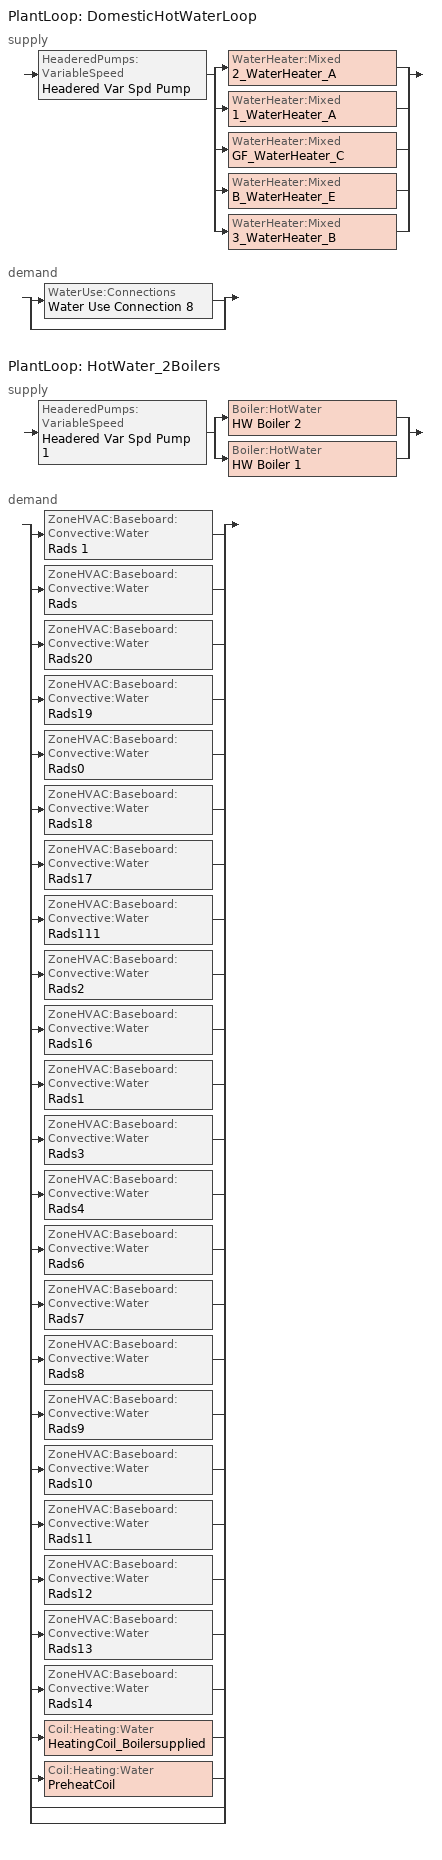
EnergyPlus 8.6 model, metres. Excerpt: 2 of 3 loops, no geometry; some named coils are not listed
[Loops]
PlantLoop 'DomesticHotWaterLoop'
 supply: HeaderedPumps:VariableSpeed 'Headered Var Spd Pump' > split
  | WaterHeater:Mixed '2_WaterHeater_A'
  | WaterHeater:Mixed '1_WaterHeater_A'
  | WaterHeater:Mixed 'GF_WaterHeater_C'
  | WaterHeater:Mixed 'B_WaterHeater_E'
  | WaterHeater:Mixed '3_WaterHeater_B'
 demand: split
  | WaterUse:Connections 'Water Use Connection 8'
  | bypass
PlantLoop 'HotWater_2Boilers'
 supply: HeaderedPumps:VariableSpeed 'Headered Var Spd Pump 1' > split
  | Boiler:HotWater 'HW Boiler 2'
  | Boiler:HotWater 'HW Boiler 1'
 demand: split
  | ZoneHVAC:Baseboard:Convective:Water 'Rads 1'
  | ZoneHVAC:Baseboard:Convective:Water 'Rads'
  | ZoneHVAC:Baseboard:Convective:Water 'Rads20'
  | ZoneHVAC:Baseboard:Convective:Water 'Rads19'
  | ZoneHVAC:Baseboard:Convective:Water 'Rads0'
  | ZoneHVAC:Baseboard:Convective:Water 'Rads18'
  | ZoneHVAC:Baseboard:Convective:Water 'Rads17'
  | ZoneHVAC:Baseboard:Convective:Water 'Rads111'
  | ZoneHVAC:Baseboard:Convective:Water 'Rads2'
  | ZoneHVAC:Baseboard:Convective:Water 'Rads16'
  | ZoneHVAC:Baseboard:Convective:Water 'Rads1'
  | ZoneHVAC:Baseboard:Convective:Water 'Rads3'
  | ZoneHVAC:Baseboard:Convective:Water 'Rads4'
  | ZoneHVAC:Baseboard:Convective:Water 'Rads6'
  | ZoneHVAC:Baseboard:Convective:Water 'Rads7'
  | ZoneHVAC:Baseboard:Convective:Water 'Rads8'
  | ZoneHVAC:Baseboard:Convective:Water 'Rads9'
  | ZoneHVAC:Baseboard:Convective:Water 'Rads10'
  | ZoneHVAC:Baseboard:Convective:Water 'Rads11'
  | ZoneHVAC:Baseboard:Convective:Water 'Rads12'
  | ZoneHVAC:Baseboard:Convective:Water 'Rads13'
  | ZoneHVAC:Baseboard:Convective:Water 'Rads14'
  | Coil:Heating:Water 'HeatingCoil_Boilersupplied'
  | Coil:Heating:Water 'PreheatCoil'
  | bypass
  | bypass
[ZoneControl:Thermostat] Control Object Type 1=ThermostatSetpoint:DualSetpoint
Name | Zone or ZoneList | Control Type Schedule | Control Name 1
1_Corridor Thermostat | 1_Corridor | 1_Corridor Thermostat Schedule | Thermostat Setpoint Dual Setpoint 1
1_StairsBack Thermostat | 1_StairsBack | 1_StairsBack Thermostat Schedule | Thermostat Setpoint Dual Setpoint 4
1_Toilets Thermostat | 1_Toilets | 1_Toilets Thermostat Schedule | Thermostat Setpoint Dual Setpoint 6
2_Toilets Thermostat | 2_Toilets | 2_Toilets Thermostat Schedule | Thermostat Setpoint Dual Setpoint 9
3_Toilets Thermostat | 3_Toilets | 3_Toilets Thermostat Schedule | Thermostat Setpoint Dual Setpoint 12
B_Toilets Thermostat | B_Toilets | B_Toilets Thermostat Schedule | Thermostat Setpoint Dual Setpoint 20
B_ToiletShowers Thermostat | B_ToiletShowers | B_ToiletShowers Thermostat Schedule | Thermostat Setpoint Dual Setpoint 19
GF_Corridor Thermostat | GF_Corridor | GF_Corridor Thermostat Schedule | Thermostat Setpoint Dual Setpoint 23
GF_CorridorExitBack Thermostat | GF_CorridorExitBack | GF_CorridorExitBack Thermostat Schedule | Thermostat Setpoint Dual Setpoint 24
GF_Entrance Thermostat | GF_Entrance | GF_Entrance Thermostat Schedule | Thermostat Setpoint Dual Setpoint 25
GF_Toilet Thermostat | GF_Toilet | GF_Toilet Thermostat Schedule | Thermostat Setpoint Dual Setpoint 32
[ThermostatSetpoint:DualSetpoint]
Name | Heating Setpoint Temperature Schedule | Cooling Setpoint Temperature Schedule
Thermostat Setpoint Dual Setpoint 1; Thermostat Setpoint Dual Setpoint 4; Thermostat Setpoint Dual Setpoint 23; Thermostat Setpoint Dual Setpoint 24 | Circulation_Heating | Circulation_Cooling
Thermostat Setpoint Dual Setpoint 6; Thermostat Setpoint Dual Setpoint 9; Thermostat Setpoint Dual Setpoint 12; Thermostat Setpoint Dual Setpoint 20; Thermostat Setpoint Dual Setpoint 19; Thermostat Setpoint Dual Setpoint 32 | Toilets_Heating | Toilets_Cooling
Thermostat Setpoint Dual Setpoint 25 | Office_Heating | Office_Cooling
[ZoneHVAC:Baseboard:Convective:Water] Availability Schedule=Office_SystemsSched; Heating Design Capacity Method=HeatingDesignCapacity; Heating Design Capacity {W}=Autosize; Heating Design Capacity Per Floor Area {W/m2}=0; Fraction of Autosized Heating Design Capacity=0.8; U-Factor Times Area Value {W/K}=Autosize; Maximum Water Flow Rate {m3/s}=Autosize; Convergence Tolerance=0.001
Rads 1; Rads20; Rads19; Rads; Rads0; Rads18; Rads17; Rads1; Rads16; Rads2; Rads111; Rads4; Rads3; Rads6; Rads7; Rads8; Rads9; Rads10; Rads11; Rads12; Rads13; Rads14
[Zone equipment]
1_Corridor: Rads 1
1_StairsBack: Rads
1_Toilets: Rads0, 1_ToiletExhaust
2_Toilets: Rads1, 2_ToiletExhaust
3_Toilets: Rads2, Zone Exhaust Fan
B_Toilets: Rads4
B_ToiletShowers: Rads3, Zone Exhaust Fan 2
GF_Corridor: Rads6
GF_CorridorExitBack: Rads7
GF_Entrance: Rads8
GF_Toilet: Rads14, Zone Exhaust Fan 3
[Sizing:Zone] Zone Cooling Design Supply Air Temperature Input Method=SupplyAirTemperature; Zone Cooling Design Supply Air Temperature {C}=14; Zone Cooling Design Supply Air Temperature Difference {deltaC}=11.11; Zone Heating Design Supply Air Temperature Input Method=SupplyAirTemperature; Zone Heating Design Supply Air Temperature {C}=40; Zone Heating Design Supply Air Temperature Difference {deltaC}=11.11; Zone Cooling Design Supply Air Humidity Ratio {kgWater/kgDryAir}=0.0085; Zone Heating Design Supply Air Humidity Ratio {kgWater/kgDryAir}=0.008; Cooling Design Air Flow Method=DesignDay; Cooling Design Air Flow Rate {m3/s}=0; Cooling Minimum Air Flow per Zone Floor Area {m3/s-m2}=0.000762; Cooling Minimum Air Flow {m3/s}=0; Cooling Minimum Air Flow Fraction=0; Heating Design Air Flow Method=DesignDay; Heating Design Air Flow Rate {m3/s}=0; Heating Maximum Air Flow per Zone Floor Area {m3/s-m2}=0.002032; Heating Maximum Air Flow {m3/s}=0.141576; Heating Maximum Air Flow Fraction=0.3; Account for Dedicated Outdoor Air System=No
Name | Design Specification Outdoor Air Object | Design Specification Zone Air Distribution Object
1_Corridor | Circulation_DesignOutdoorAir | 1_Corridor Design Spec Zone Air Dist
1_StairsBack | Circulation_DesignOutdoorAir | 1_StairsBack Design Spec Zone Air Dist
1_Toilets | Toilet_DesignOutdoorAir | 1_Toilets Design Spec Zone Air Dist
2_Toilets | Toilet_DesignOutdoorAir | 2_Toilets Design Spec Zone Air Dist
3_Toilets | Toilet_DesignOutdoorAir | 3_Toilets Design Spec Zone Air Dist
B_Toilets | Toilet_DesignOutdoorAir | B_Toilets Design Spec Zone Air Dist
B_ToiletShowers | Toilet_DesignOutdoorAir | B_ToiletShowers Design Spec Zone Air Dist
GF_Corridor | Circulation_DesignOutdoorAir | GF_Corridor Design Spec Zone Air Dist
GF_CorridorExitBack | Circulation_DesignOutdoorAir | GF_CorridorExitBack Design Spec Zone Air Dist
GF_Entrance | Circulation_DesignOutdoorAir | GF_Entrance Design Spec Zone Air Dist
GF_Toilet | Toilet_DesignOutdoorAir | GF_Toilet Design Spec Zone Air Dist
[DesignSpecification:ZoneAirDistribution] Zone Air Distribution Effectiveness in Cooling Mode=1; Zone Air Distribution Effectiveness in Heating Mode=1
1_Corridor Design Spec Zone Air Dist; 1_StairsBack Design Spec Zone Air Dist; 1_Toilets Design Spec Zone Air Dist; 2_Toilets Design Spec Zone Air Dist; 3_Toilets Design Spec Zone Air Dist; B_Toilets Design Spec Zone Air Dist; B_ToiletShowers Design Spec Zone Air Dist; GF_Corridor Design Spec Zone Air Dist; GF_CorridorExitBack Design Spec Zone Air Dist; GF_Entrance Design Spec Zone Air Dist; GF_Toilet Design Spec Zone Air Dist
[DesignSpecification:OutdoorAir] Outdoor Air Method=Sum; Outdoor Air Flow per Person {m3/s-person}=0; Outdoor Air Flow per Zone Floor Area {m3/s-m2}=0; Outdoor Air Flow per Zone {m3/s}=0.01; Outdoor Air Flow Air Changes per Hour {1/hr}=0
Circulation_DesignOutdoorAir; Toilet_DesignOutdoorAir
[Fan:ZoneExhaust] Availability Schedule=AHU_SupplyAirSched; Fan Total Efficiency=0.6; Pressure Rise {Pa}=80; Flow Fraction Schedule=Office_OccSched; System Availability Manager Coupling Mode=Decoupled
Name | Maximum Flow Rate {m3/s}
1_ToiletExhaust; 2_ToiletExhaust | 0.146
Zone Exhaust Fan | 0.088
Zone Exhaust Fan 2 | 0.144
Zone Exhaust Fan 3 | 0.214
[SetpointManager:Scheduled] Control Variable=Temperature
Name | Schedule | Setpoint Node or NodeList
Scheduled HW Temp 2 | HWtemp_Boiler | HotWater Temp Boiler1
Scheduled HW Temp 3 | HWtemp_Boiler | HotWater Temp Boiler2
Setpoint Manager Scheduled 2 | HWtemp_Boiler
Scheduled HW Temp | WH_setpointtemp
[PlantLoop] Fluid Type=Water; Maximum Loop Flow Rate {m3/s}=Autosize; Plant Loop Volume {m3}=Autocalculate; Load Distribution Scheme=Optimal
Name | Plant Equipment Operation Scheme | Maximum Loop Temperature {C} | Minimum Loop Temperature {C} | Minimum Loop Flow Rate {m3/s}
DomesticHotWaterLoop | DomesticHotWaterLoop Operation Schemes | 100 | 0 | 0
HotWater_2Boilers | HotWater_2Boilers Operation Schemes | 90 | 40 | 0.00096
[Sizing:Plant] Loop Type=Heating; Design Loop Exit Temperature {C}=82; Loop Design Temperature Difference {deltaC}=11; Sizing Option=NonCoincident; Zone Timesteps in Averaging Window=1; Coincident Sizing Factor Mode=None
DomesticHotWaterLoop; HotWater_2Boilers
[HeaderedPumps:VariableSpeed] Total Design Flow Rate {m3/s}=Autosize; Flow Sequencing Control Scheme=Sequential; Design Pump Head {Pa}=179352; Design Power Consumption {W}=Autosize; Motor Efficiency=0.9; Fraction of Motor Inefficiencies to Fluid Stream=0; Coefficient 1 of the Part Load Performance Curve=0; Coefficient 2 of the Part Load Performance Curve=1; Coefficient 3 of the Part Load Performance Curve=0; Coefficient 4 of the Part Load Performance Curve=0; Minimum Flow Rate Fraction=0; Pump Control Type=Intermittent; Skin Loss Radiative Fraction=0.1
Name | Number of Pumps in Bank | Pump Flow Rate Schedule | Zone
Headered Var Spd Pump | 3 | Office_OccSched | B_PlantRoom
Headered Var Spd Pump 1 | 2
[WaterHeater:Mixed] Setpoint Temperature Schedule=WH_setpointtemp; Deadband Temperature Difference {deltaC}=2; Maximum Temperature Limit {C}=60; Heater Control Type=Cycle; Heater Maximum Capacity {W}=3000; Heater Ignition Minimum Flow Rate {m3/s}=0; Heater Ignition Delay {s}=0; Heater Fuel Type=Electricity; Heater Thermal Efficiency=0.8; Off Cycle Parasitic Fuel Consumption Rate {W}=20; Off Cycle Parasitic Fuel Type=Electricity; Off Cycle Parasitic Heat Fraction to Tank=0.8; On Cycle Parasitic Fuel Consumption Rate {W}=0; On Cycle Parasitic Fuel Type=Electricity; On Cycle Parasitic Heat Fraction to Tank=0; Ambient Temperature Indicator=Zone; Off Cycle Loss Coefficient to Ambient Temperature {W/K}=6; Off Cycle Loss Fraction to Zone=1; On Cycle Loss Coefficient to Ambient Temperature {W/K}=6; On Cycle Loss Fraction to Zone=1; Cold Water Supply Temperature Schedule=CWS_temp; Use Side Effectiveness=1; Source Side Effectiveness=1; Use Side Design Flow Rate {m3/s}=Autosize; Source Side Design Flow Rate {m3/s}=Autosize; Indirect Water Heating Recovery Time {hr}=1.5
Name | Tank Volume {m3} | Ambient Temperature Schedule | Ambient Temperature Zone | Use Flow Rate Fraction Schedule | Peak Use Flow Rate {m3/s} | Heater Minimum Capacity {W}
2_WaterHeater_A | 0.002 | WH_ambienttemp | GF_Entrance | Office_OccSched
1_WaterHeater_A | 0.002 | WH_ambienttemp | GF_Entrance | Office_OccSched | 0
GF_WaterHeater_C | 0.0505 | WH_ambienttemp | GF_Entrance | Office_OccSched
B_WaterHeater_E | 0.01 | WH_ambienttemp | GF_Entrance | Shower_OccSched |  | 0
3_WaterHeater_B | 0.002 | Water Heater Ambient Temperature | 3_ToiletStorage | Office_OccSched |  | 0
[WaterUse:Connections]
Water Use Connection 8: Water Use Equipment Name 1=Fixture_Offices_1; Water Use Equipment Name 2=Fixture_Offices_2; Water Use Equipment Name 3=Fixture_Lobby; Water Use Equipment Name 4=Fixture_ToiletShower; Water Use Equipment Name 5=Fixture_Kitchen; Water Use Equipment Name 6=Fixture_Offices_3
[WaterUse:Equipment]
Name | Peak Flow Rate {m3/s} | Flow Rate Fraction Schedule | Target Temperature Schedule | Zone
Fixture_Offices_1 | 2e-005 | EWH_Fraction | WH_setpointtemp | 1_Office
Fixture_Offices_2 | 2e-005 | EWH_Fraction | WH_setpointtemp | 2_Office
Fixture_Lobby | 2e-005 | EWH_Fraction | WH_setpointtemp | GF_LobbyPresentation
Fixture_ToiletShower | 6.3e-005 | EWH_Shower_Fraction | WH_Showertemp | B_ToiletShowers
Fixture_Kitchen | 2e-005 | EWH_Kitchen_Fraction | WH_setpointtemp | B_Canteen
Fixture_Offices_3 | 2e-005 | EWH_Fraction | WH_setpointtemp | 1_Corridor
[PlantEquipmentOperationSchemes] Control Scheme Object Type 1=PlantEquipmentOperation:HeatingLoad; Control Scheme Schedule Name 1=Always On Discrete
Name | Control Scheme Name 1 | Control Scheme Object Type 2 | Control Scheme Name 2 | Control Scheme Schedule Name 2
DomesticHotWaterLoop Operation Schemes | DomesticHotWaterLoop Heating Operation Scheme
HotWater_2Boilers Operation Schemes | HotWater_2Boilers Heating Operation Scheme | PlantEquipmentOperation:ComponentSetpoint | HotWater_2Boilers Setpoint Operation Scheme | Always On Discrete
[PlantEquipmentOperation:HeatingLoad] Load Range Lower Limit 1 {W}=0; Load Range Upper Limit 1 {W}=1000000000
Name | Range Equipment List Name 1
DomesticHotWaterLoop Heating Operation Scheme | DomesticHotWaterLoop Heating Equipment List
HotWater_2Boilers Heating Operation Scheme | HotWater_2Boilers Heating Equipment List
[PlantEquipmentList]
DomesticHotWaterLoop Heating Equipment List: WaterHeater:Mixed, 2_WaterHeater_A, WaterHeater:Mixed, 1_WaterHeater_A, WaterHeater:Mixed, GF_WaterHeater_C, WaterHeater:Mixed, B_WaterHeater_E, WaterHeater:Mixed, 3_WaterHeater_B
HotWater_2Boilers Heating Equipment List: Boiler:HotWater, HW Boiler 2, Boiler:HotWater, HW Boiler 1
[Boiler:HotWater] Fuel Type=NaturalGas; Nominal Capacity {W}=247000; Nominal Thermal Efficiency=0.8587; Efficiency Curve Temperature Evaluation Variable=LeavingBoiler; Design Water Outlet Temperature {C}=82; Design Water Flow Rate {m3/s}=Autosize; Minimum Part Load Ratio=0; Maximum Part Load Ratio=1; Optimum Part Load Ratio=1; Water Outlet Upper Temperature Limit {C}=99; Boiler Flow Mode=NotModulated; Parasitic Electric Load {W}=0; Sizing Factor=1
Name | Normalized Boiler Efficiency Curve
HW Boiler 2 | Boiler Efficiency 1
HW Boiler 1 | Boiler Efficiency
[PlantEquipmentOperation:ComponentSetpoint]
HotWater_2Boilers Setpoint Operation Scheme: Equipment Object Type 1=Boiler:HotWater; Equipment Name 1=HW Boiler 2; Component Flow Rate 1 {m3/s}=Autosize; Operation Type 1=Heating; Equipment Object Type 2=Boiler:HotWater; Equipment Name 2=HW Boiler 1; Component Flow Rate 2 {m3/s}=Autosize; Operation Type 2=Heating
[Schedule:Day:Interval]
Schedule Day 150; Schedule Day 136: No, 05:00, 12, 19:00, 20, 24:00, 12
Schedule Day 154: No, 05:00, 100, 19:00, 23, 24:00, 100
Schedule Day 178: No, 05:00, 0, 18:00, 1, 24:00, 0
Schedule Day 144: No, 05:00, 12, 19:00, 22, 24:00, 12
Schedule Day 152: No, 05:00, 100, 19:00, 24, 24:00, 100
Schedule Day 158: No, 05:00, 100, 19:00, 25, 24:00, 100
Schedule Day 188: No, 07:00, 0, 19:00, 1, 24:00, 0
Schedule Day 61: No, 07:00, 0, 08:00, 0.25, 09:00, 0.5, 17:00, 1, 18:00, 0.5, 19:00, 0.25, 24:00, 0
Deck Temperature Default 1: No, 24:00, 10
Deck Temperature Summer Design Day 1; Deck Temperature Winter Design Day 1: No, 24:00, 12.8
Hot Water Temperature Default; Hot Water Temperature Summer Design Day; Hot Water Temperature Winter Design Day: No, 24:00, 82
Schedule Day 170: No, 07:00, 0, 08:00, 0.25, 09:00, 0.5, 17:00, 0.799357, 18:00, 0.5, 19:00, 0.25, 24:00, 0
Schedule Day 172: No, 07:00, 0, 08:00, 0.25, 18:00, 0.334967, 19:00, 0.25, 24:00, 0
Schedule Day 174: No, 11:00, 0, 15:00, 0.699036, 24:00, 0
Schedule Day 176: No, 06:00, 0, 07:00, 0.25, 09:00, 1, 10:00, 0.25, 11:00, 0, 12:00, 0.25, 14:00, 1, 15:00, 0.5, 24:00, 0
Water Heater Ambient Temperature Default; Water Heater Ambient Temperature Default 1: No, 24:00, 22
Water Heater Setpoint Temperature Default: No, 24:00, 60
Water Heater Setpoint Temperature Default 1: No, 24:00, 35
[Schedule:Week:Daily]
Schedule:Week:Daily {65eda154-8151-4a58-839f-f6c012b2d7ee}: Schedule Day 150, Schedule Day 150, Schedule Day 150, Schedule Day 150, Schedule Day 150, Schedule Day 150, Schedule Day 150, Schedule Day 150, Schedule Day 150, Schedule Day 150, Schedule Day 150, Schedule Day 150
Schedule:Week:Daily {24b81b43-b4f4-4003-b32f-b56a5e45b9c5}: Schedule Day 154, Schedule Day 154, Schedule Day 154, Schedule Day 154, Schedule Day 154, Schedule Day 154, Schedule Day 154, Schedule Day 154, Schedule Day 154, Schedule Day 154, Schedule Day 154, Schedule Day 154
Schedule:Week:Daily {8c89f2cb-dfe9-41a3-a102-13be09adca11}: Schedule Day 178, Schedule Day 178, Schedule Day 178, Schedule Day 178, Schedule Day 178, Schedule Day 178, Schedule Day 178, Schedule Day 178, Schedule Day 178, Schedule Day 178, Schedule Day 178, Schedule Day 178
Schedule:Week:Daily {c86ed5ad-3f2b-4f50-8ee5-7327ea01fecc}: Schedule Day 144, Schedule Day 144, Schedule Day 144, Schedule Day 144, Schedule Day 144, Schedule Day 144, Schedule Day 144, Schedule Day 144, Schedule Day 144, Schedule Day 144, Schedule Day 144, Schedule Day 144
Schedule:Week:Daily {a0520351-00d6-4d6b-b5bc-b10a0738a5a3}: Schedule Day 152, Schedule Day 152, Schedule Day 152, Schedule Day 152, Schedule Day 152, Schedule Day 152, Schedule Day 152, Schedule Day 152, Schedule Day 152, Schedule Day 152, Schedule Day 152, Schedule Day 152
Schedule:Week:Daily {5c29bfed-ff09-418e-addc-0a41345c5372}: Schedule Day 136, Schedule Day 136, Schedule Day 136, Schedule Day 136, Schedule Day 136, Schedule Day 136, Schedule Day 136, Schedule Day 136, Schedule Day 136, Schedule Day 136, Schedule Day 136, Schedule Day 136
Schedule:Week:Daily {96f22cda-fd20-4084-a6e5-1c74f155ca58}: Schedule Day 158, Schedule Day 158, Schedule Day 158, Schedule Day 158, Schedule Day 158, Schedule Day 158, Schedule Day 158, Schedule Day 158, Schedule Day 158, Schedule Day 158, Schedule Day 158, Schedule Day 158
Schedule:Week:Daily {931e8c10-5023-4caa-a942-be9db2bbe795}: Schedule Day 188, Schedule Day 188, Schedule Day 188, Schedule Day 188, Schedule Day 188, Schedule Day 188, Schedule Day 188, Schedule Day 188, Schedule Day 188, Schedule Day 188, Schedule Day 188, Schedule Day 188
Schedule:Week:Daily {2910e648-fb75-4ff4-996f-2c3aa2e41e1f}: Schedule Day 61, Schedule Day 61, Schedule Day 61, Schedule Day 61, Schedule Day 61, Schedule Day 61, Schedule Day 61, Schedule Day 61, Schedule Day 61, Schedule Day 61, Schedule Day 61, Schedule Day 61
Schedule:Week:Daily {d5190bbf-bdf1-4e53-8e0a-68be2ac982af}: Deck Temperature Default 1, Deck Temperature Default 1, Deck Temperature Default 1, Deck Temperature Default 1, Deck Temperature Default 1, Deck Temperature Default 1, Deck Temperature Default 1, Deck Temperature Default 1, Deck Temperature Summer Design Day 1, Deck Temperature Winter Design Day 1, Deck Temperature Default 1, Deck Temperature Default 1
Schedule:Week:Daily {1f474fdf-2ac8-444b-ad2f-ebe5ca4ec308}: Schedule Day 170, Schedule Day 170, Schedule Day 170, Schedule Day 170, Schedule Day 170, Schedule Day 170, Schedule Day 170, Schedule Day 170, Schedule Day 170, Schedule Day 170, Schedule Day 170, Schedule Day 170
Schedule:Week:Daily {44d1817f-46c3-4318-8d05-b5fbd6e3768e}: Schedule Day 174, Schedule Day 174, Schedule Day 174, Schedule Day 174, Schedule Day 174, Schedule Day 174, Schedule Day 174, Schedule Day 174, Schedule Day 174, Schedule Day 174, Schedule Day 174, Schedule Day 174
Schedule:Week:Daily {0570b6c6-e438-49dd-a686-7df602d2a862}: Schedule Day 172, Schedule Day 172, Schedule Day 172, Schedule Day 172, Schedule Day 172, Schedule Day 172, Schedule Day 172, Schedule Day 172, Schedule Day 172, Schedule Day 172, Schedule Day 172, Schedule Day 172
Schedule:Week:Daily {62afebfa-6fdf-43a5-9e2d-220054a4dddb}: Hot Water Temperature Default, Hot Water Temperature Default, Hot Water Temperature Default, Hot Water Temperature Default, Hot Water Temperature Default, Hot Water Temperature Default, Hot Water Temperature Default, Hot Water Temperature Default, Hot Water Temperature Summer Design Day, Hot Water Temperature Winter Design Day, Hot Water Temperature Default, Hot Water Temperature Default
Schedule:Week:Daily {d707e1b2-bdab-4845-96ee-243760d4e580}: Schedule Day 176, Schedule Day 176, Schedule Day 176, Schedule Day 176, Schedule Day 176, Schedule Day 176, Schedule Day 176, Schedule Day 176, Schedule Day 176, Schedule Day 176, Schedule Day 176, Schedule Day 176
Schedule:Week:Daily {cef06b38-51cd-4466-90b2-1a2afab7705b}: Water Heater Ambient Temperature Default 1, Water Heater Ambient Temperature Default 1, Water Heater Ambient Temperature Default 1, Water Heater Ambient Temperature Default 1, Water Heater Ambient Temperature Default 1, Water Heater Ambient Temperature Default 1, Water Heater Ambient Temperature Default 1, Water Heater Ambient Temperature Default 1, Water Heater Ambient Temperature Default 1, Water Heater Ambient Temperature Default 1, Water Heater Ambient Temperature Default 1, Water Heater Ambient Temperature Default 1
Schedule:Week:Daily {7ffc292e-c430-43d8-8bd8-36357e364faa}: Water Heater Ambient Temperature Default, Water Heater Ambient Temperature Default, Water Heater Ambient Temperature Default, Water Heater Ambient Temperature Default, Water Heater Ambient Temperature Default, Water Heater Ambient Temperature Default, Water Heater Ambient Temperature Default, Water Heater Ambient Temperature Default, Water Heater Ambient Temperature Default, Water Heater Ambient Temperature Default, Water Heater Ambient Temperature Default, Water Heater Ambient Temperature Default
Schedule:Week:Daily {c561f974-a786-4055-bbd2-f51dd97501ba}: Water Heater Setpoint Temperature Default, Water Heater Setpoint Temperature Default, Water Heater Setpoint Temperature Default, Water Heater Setpoint Temperature Default, Water Heater Setpoint Temperature Default, Water Heater Setpoint Temperature Default, Water Heater Setpoint Temperature Default, Water Heater Setpoint Temperature Default, Water Heater Setpoint Temperature Default, Water Heater Setpoint Temperature Default, Water Heater Setpoint Temperature Default, Water Heater Setpoint Temperature Default
Schedule:Week:Daily {1009fa17-e2e6-4a58-9c06-dd78fd9ab188}: Water Heater Setpoint Temperature Default 1, Water Heater Setpoint Temperature Default 1, Water Heater Setpoint Temperature Default 1, Water Heater Setpoint Temperature Default 1, Water Heater Setpoint Temperature Default 1, Water Heater Setpoint Temperature Default 1, Water Heater Setpoint Temperature Default 1, Water Heater Setpoint Temperature Default 1, Water Heater Setpoint Temperature Default 1, Water Heater Setpoint Temperature Default 1, Water Heater Setpoint Temperature Default 1, Water Heater Setpoint Temperature Default 1
[Schedule:Year]
Circulation_Heating: Schedule:Week:Daily {65eda154-8151-4a58-839f-f6c012b2d7ee}, 1, 1, 12, 31
Circulation_Cooling: Schedule:Week:Daily {24b81b43-b4f4-4003-b32f-b56a5e45b9c5}, 1, 1, 12, 31
Office_SystemsSched: Schedule:Week:Daily {8c89f2cb-dfe9-41a3-a102-13be09adca11}, 1, 1, 12, 31
Office_Heating: Schedule:Week:Daily {c86ed5ad-3f2b-4f50-8ee5-7327ea01fecc}, 1, 1, 12, 31
Office_Cooling: Schedule:Week:Daily {a0520351-00d6-4d6b-b5bc-b10a0738a5a3}, 1, 1, 12, 31
Toilets_Heating: Schedule:Week:Daily {5c29bfed-ff09-418e-addc-0a41345c5372}, 1, 1, 12, 31
Toilets_Cooling: Schedule:Week:Daily {96f22cda-fd20-4084-a6e5-1c74f155ca58}, 1, 1, 12, 31
AHU_SupplyAirSched: Schedule:Week:Daily {931e8c10-5023-4caa-a942-be9db2bbe795}, 1, 1, 12, 31
Office_OccSched: Schedule:Week:Daily {2910e648-fb75-4ff4-996f-2c3aa2e41e1f}, 1, 1, 12, 31
CWS_temp: Schedule:Week:Daily {d5190bbf-bdf1-4e53-8e0a-68be2ac982af}, 1, 1, 12, 31
EWH_Fraction: Schedule:Week:Daily {1f474fdf-2ac8-444b-ad2f-ebe5ca4ec308}, 1, 1, 12, 31
EWH_Kitchen_Fraction: Schedule:Week:Daily {44d1817f-46c3-4318-8d05-b5fbd6e3768e}, 1, 1, 12, 31
EWH_Shower_Fraction: Schedule:Week:Daily {0570b6c6-e438-49dd-a686-7df602d2a862}, 1, 1, 12, 31
HWtemp_Boiler: Schedule:Week:Daily {62afebfa-6fdf-43a5-9e2d-220054a4dddb}, 1, 1, 12, 31
Shower_OccSched: Schedule:Week:Daily {d707e1b2-bdab-4845-96ee-243760d4e580}, 1, 1, 12, 31
Water Heater Ambient Temperature: Schedule:Week:Daily {cef06b38-51cd-4466-90b2-1a2afab7705b}, 1, 1, 12, 31
WH_ambienttemp: Schedule:Week:Daily {7ffc292e-c430-43d8-8bd8-36357e364faa}, 1, 1, 12, 31
WH_setpointtemp: Schedule:Week:Daily {c561f974-a786-4055-bbd2-f51dd97501ba}, 1, 1, 12, 31
WH_Showertemp: Schedule:Week:Daily {1009fa17-e2e6-4a58-9c06-dd78fd9ab188}, 1, 1, 12, 31
[Schedule:Compact]
1_Corridor Thermostat Schedule; 1_StairsBack Thermostat Schedule; 1_Toilets Thermostat Schedule; 2_Toilets Thermostat Schedule; 3_Toilets Thermostat Schedule; B_Toilets Thermostat Schedule; B_ToiletShowers Thermostat Schedule; GF_Corridor Thermostat Schedule; GF_CorridorExitBack Thermostat Schedule; GF_Entrance Thermostat Schedule; GF_Toilet Thermostat Schedule: Through: 12/31, For: AllDays, Until: 24:00, 4
[Schedule:Constant]
Always On Discrete: Hourly Value=1
[Curve:Biquadratic] Coefficient1 Constant=1; Coefficient2 x=0; Coefficient3 x**2=0; Coefficient4 y=0; Coefficient5 y**2=0; Coefficient6 x*y=0; Minimum Value of x {BasedOnField A2}=0; Maximum Value of x {BasedOnField A2}=1; Minimum Value of y {BasedOnField A3}=0; Maximum Value of y {BasedOnField A3}=1
Boiler Efficiency 1; Boiler Efficiency
